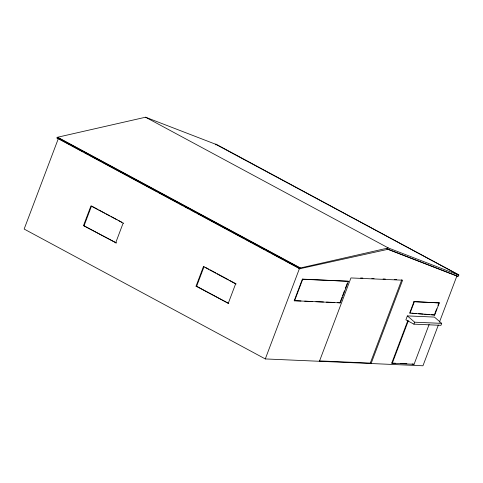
<?xml version="1.0" encoding="UTF-8"?>
<svg xmlns="http://www.w3.org/2000/svg" width="483" height="483" viewBox="0 0 483 483"><rect width="100%" height="100%" fill="white"/><g stroke="black" fill="none" stroke-linecap="round" stroke-linejoin="round"><path stroke-width="0.72" d="M387.801 249.337L299.726 268.753L56.97 138.011L57.229 137.323L145.564 117.218L215.49 144.194L458.85 274.966L458.331 276.342L457.727 276.312L386.992 248.902L457.727 276.312M83.505 225.585L116.264 242.931L83.505 225.585L90.925 205.957L123.684 223.303M84.108 225.615L91.528 205.987L97.433 209.169M115.66 242.907L123.074 223.279M215.835 144.912L216.094 144.224L458.85 274.966M196.038 286.196L203.458 266.568L204.061 266.598L196.647 286.226L196.038 286.196L228.797 303.541L196.647 286.226M228.193 303.517L235.607 283.889L236.217 283.913M57.773 138.44L58.383 138.47L24.15 229.057L265.3 358.935L299.526 268.349L298.923 268.319M299.726 268.753L299.985 268.065L388.32 247.96L458.246 274.942M294.225 300.704L302.382 279.114L348.424 281.269L340.267 302.859L294.225 300.704L300.969 300.994M294.545 300.879L302.708 279.283L348.424 281.269M340.207 301.99L342.049 297.117M342.574 295.723L344.421 290.851M345.472 288.061L347.313 283.189M319.438 361.284L350.93 277.942L402.593 280.188L371.095 363.53L370.292 363.095L319.378 360.886M370.292 363.095L401.784 279.754M407.368 315.9L405.883 319.831L413.919 324.159L440.967 325.331L441.704 323.369L434.41 317.077L407.368 315.9L414.662 322.197L441.704 323.369M413.985 301.652L409.687 313.038L434.694 315.079L439.295 302.913L413.985 301.652L439.295 302.913M410.007 313.213L414.311 301.827M391.767 363.065L407.863 320.47L408.346 320.73L392.25 363.325L391.767 363.065L395.529 363.228M413.919 324.159L414.662 322.197M392.25 363.325L414.076 364.273L429.115 324.467M431.379 314.681L434.374 314.91L436.668 308.824M437.948 305.443L438.969 302.738M438.341 325.047L422.951 365.782L265.3 358.935M439.403 322.239L456.918 275.884M215.49 144.194L216.094 144.224M56.97 138.011L57.574 138.035M360.608 277.966L362.854 278.063M371.838 278.45L374.084 278.552M383.067 278.939L385.313 279.035M394.297 279.428L396.543 279.524M304.719 301.157L312.211 301.483M315.96 301.646L323.453 301.972M326.454 302.104L334.695 302.461M337.695 302.593L340.267 302.859M400.799 363.457L406.819 363.717M412.09 363.947L414.076 364.273M411.933 313.207L416.418 313.545M418.664 313.721L423.15 314.059M424.648 314.173L429.882 314.566M145.564 117.218L388.32 247.96M434.374 314.91L434.694 315.079M57.833 137.347L300.589 268.095M57.229 137.323L299.985 268.065M59.047 138.826L65.024 142.044M66.352 142.763L70.337 144.912M71.665 145.624L82.961 151.71M84.29 152.423L88.274 154.572M89.603 155.285L100.899 161.37M102.227 162.083L106.212 164.232M107.54 164.945L118.83 171.03M120.158 171.743L121.493 172.461M122.821 173.174L126.806 175.323M128.134 176.035L132.119 178.185M133.447 178.897L139.424 182.121M140.752 182.834L144.743 184.983M146.071 185.695L157.361 191.781M158.69 192.494L172.642 200.01M173.971 200.723L175.299 201.441M176.627 202.154L177.955 202.872M179.284 203.584L183.274 205.734M184.603 206.452L188.587 208.596M191.908 210.383L195.893 212.532M197.221 213.251L201.206 215.394M202.534 216.112L208.517 219.33M209.845 220.049L213.83 222.192M215.158 222.911L226.455 228.99M227.783 229.709L231.768 231.852M233.096 232.571L244.386 238.65M245.714 239.369L247.048 240.081M248.377 240.8L252.361 242.943M253.69 243.661L257.674 245.805M259.003 246.523L264.98 249.741M266.308 250.46L270.299 252.603M271.627 253.321L282.917 259.401M284.245 260.12L300.329 268.783M302.382 279.114L302.708 279.283M98.749 209.876L104.654 213.051M105.964 213.764L109.901 215.883M111.217 216.589L117.121 219.771M118.432 220.477L121.71 222.24M205.378 267.304L208.656 269.067M209.972 269.78L215.877 272.955M217.187 273.662L228.344 279.675M229.654 280.382L235.559 283.557M203.458 266.568L235.607 283.889"/></g></svg>
